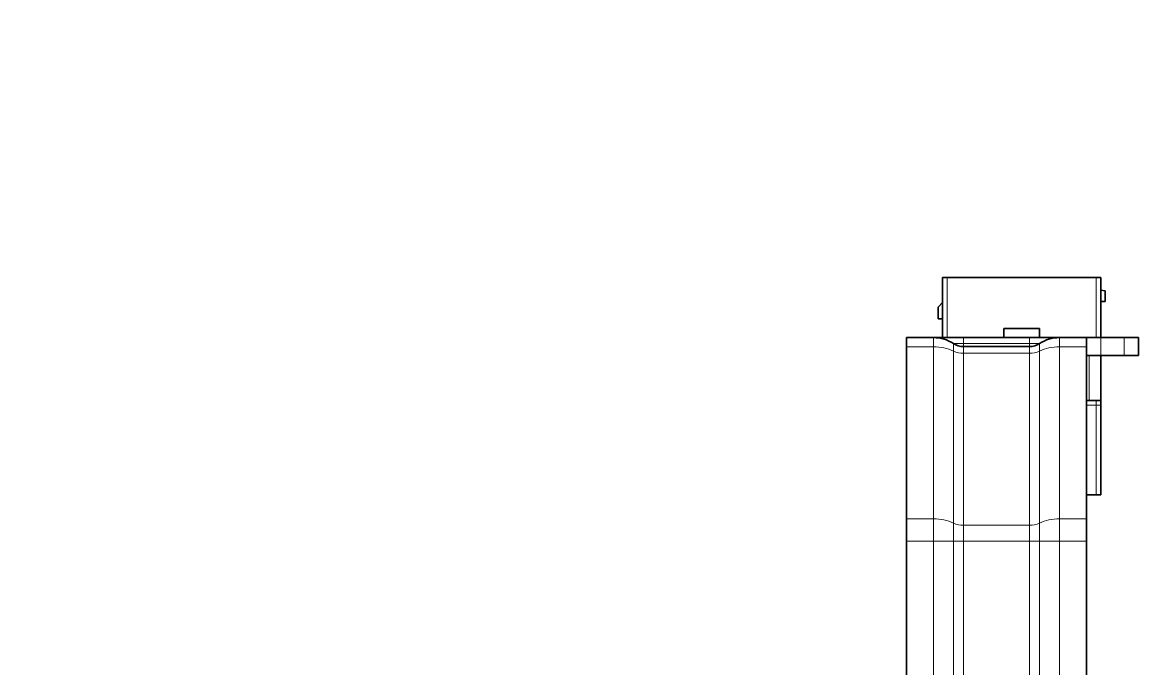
# Model space of a CAD drawing. Header units: inches. Extents: x 258415 to 640093, y 441672 to 945769.
# Drawn here: x 329174.9 to 329299.1, y 462847.2 to 462919.1 of the extents above; entities that cross this region are included whole.
import ezdxf

# ---------------------------------------------------------------- set-up
doc = ezdxf.new("R2010")
doc.units = ezdxf.units.IN
doc.header["$MEASUREMENT"] = 0
for name, color, linetype in [('CQ Light Elevation', 4, 'Continuous'), ('CQ section wall', 3, 'Continuous'), ('CQ Wall hatch_CHB', 8, 'Continuous'), ('CQ_callout', 34, 'Continuous')]:
    doc.layers.add(name, color=color, linetype=linetype)
doc.layers.add('CQ Lighting', color=5, linetype='Continuous', lineweight=0)
doc.styles.get("Standard").update_dxf_attribs({"font": 'arial.ttf'})
doc.dimstyles.get("Standard").update_dxf_attribs({"dimtxt": 0.18, "dimasz": 0.18, "dimexe": 0.18, "dimexo": 0.0625, "dimgap": 0.09, "dimtad": 0, "dimtih": 1, "dimtoh": 1, "dimdec": 4, "dimzin": 0, "dimdsep": 46, "dimtxsty": 'Standard', "dimcen": 0.09, "dimadec": 0, "dimazin": 0, "dimtfac": 1, "dimtdec": 4, "dimtofl": 0, "dimtmove": 0, "dimatfit": 3, "dimfxl": 1, "dimtolj": 1, "dimtzin": 0, "dimarcsym": 0})

# ---------------------------------------------------------------- blocks, each defined once
blk = doc.blocks.new('section c and d ff12')
at = {"layer": 'CQ Wall hatch_CHB', "ltscale": 300, "extrusion": (1.65644e-08, -2.02966e-09, 1)}
h = blk.add_hatch(dxfattribs=at)
h.set_pattern_fill('AR-CONC', color=256, scale=10, angle=-13.9714, style=0)
h.set_pattern_definition([(36.028577, (7745.6, -14615.695), (68.0890203, -23.40695), [7.5, -82.5]), (341.028577, (7745.6, -14615.695), (4.696116, 76.343932), [6, -66]), (86.480021, (7751.27, -14617.646), (72.7851354, 52.936981), [6.374019, -70.114211]), (32.212777, (7750.43, -14596.29), (99.570572, -41.829513), [11.25, -123.75]), (82.664212, (7758.72, -14599.77), (114.220033, 71.96377), [9.561034, -105.171376]), (337.21274, (7750.43, -14596.29), (114.220033, 71.96377), [9, -99]), (7.028577, (7758.923, -14603.554), (48.2040844, -53.482392), [7.5, -82.5]), (312.028577, (7758.92, -14603.55), (41.119588, 64.495185), [6, -66]), (57.480021, (7762.94, -14608.01), (89.323671, 11.012793), [6.374019, -70.114211]), (23.5285767, (7745.598, -14615.695), (9.2173322, 32.010976), [0, -65.2, 0, -67, 0, -66.25]), (353.528577, (7745.598, -14615.695), (35.0512903, 31.9228578), [0, -38.2, 0, -63.7, 0, -25.25]), (313.5285767, (7723.957, -14610.311), (51.2584374, -15.0772595), [0, -25, 0, -78, 0, -103.5]), (303.528577, (7714.253, -14607.897), (59.0102484, -4.3659754), [0, -32.5, 0, -51.8, 0, -73.5])])
h.paths.add_polyline_path([(327558.05, 463573.85), (327558.05, 463323.85), (332240.08, 463323.85), (332240.08, 463573.85)])
h.paths.add_polyline_path([(327558.05, 459623.85), (327558.05, 459373.85), (332240.08, 459373.85), (332240.08, 459623.85)])
blk = doc.blocks.new('T.HC0E0.HQ12 side 1')
at = {"layer": 'CQ Lighting', "color": 1, "lineweight": 35, "ltscale": 0.0125}
for p, q in [((441484.04, 518985.62), (441484.54, 518985.62)), ((441501.14, 518985.62), (441501.64, 518985.62)), ((441501.64, 518982.92), (441502.14, 518982.92)), ((441484.04, 518981.02), (441483.54, 518981.02)), ((441501.64, 518971.92), (441501.64, 518971.42)), ((441501.14, 518961.42), (441501.64, 518961.42))]:
    blk.add_line(p, q, dxfattribs=at)
at = {"layer": 'CQ Lighting', "color": 1, "lineweight": 35, "ltscale": 0.1675}
for p, q in [((441484.04, 518985.62), (441484.04, 518978.92)), ((441501.64, 518985.62), (441501.64, 518978.92))]:
    blk.add_line(p, q, dxfattribs=at)
at = {"layer": 'CQ Lighting', "color": 1, "lineweight": 35, "ltscale": 0.415}
blk.add_line((441484.54, 518985.62), (441501.14, 518985.62), dxfattribs=at)
at = {"layer": 'CQ Lighting', "color": 1, "lineweight": 13, "ltscale": 0.1675}
for p, q in [((441484.54, 518985.62), (441484.54, 518978.92)), ((441501.14, 518985.62), (441501.14, 518978.92))]:
    blk.add_line(p, q, dxfattribs=at)
at = {"layer": 'CQ Lighting', "color": 1, "lineweight": 35, "ltscale": 0.012718}
blk.add_line((441502.14, 518984.12), (441501.64, 518984.21), dxfattribs=at)
at = {"layer": 'CQ Lighting', "color": 1, "lineweight": 35, "ltscale": 0.03}
blk.add_line((441502.14, 518982.92), (441502.14, 518984.12), dxfattribs=at)
at = {"layer": 'CQ Lighting', "color": 1, "lineweight": 35, "ltscale": 0.017678}
blk.add_line((441483.54, 518982.32), (441484.04, 518982.82), dxfattribs=at)
at = {"layer": 'CQ Lighting', "color": 1, "lineweight": 35, "ltscale": 0.0325}
blk.add_line((441483.54, 518981.02), (441483.54, 518982.32), dxfattribs=at)
at = {"layer": 'CQ Lighting', "color": 1, "lineweight": 35, "ltscale": 0.006126}
blk.add_line((441491.08, 518979.92), (441490.84, 518979.92), dxfattribs=at)
at = {"layer": 'CQ Lighting', "color": 1, "lineweight": 35, "ltscale": 0.025}
for p, q in [((441490.84, 518978.92), (441490.84, 518979.92)), ((441494.84, 518978.92), (441494.84, 518979.92)), ((441482.84, 518978.92), (441483.84, 518978.92)), ((441501.84, 518978.92), (441502.84, 518978.92))]:
    blk.add_line(p, q, dxfattribs=at)
at = {"layer": 'CQ Lighting', "color": 1, "lineweight": 35, "ltscale": 0.093874}
blk.add_line((441494.84, 518979.92), (441491.08, 518979.92), dxfattribs=at)
at = {"layer": 'CQ Lighting', "color": 1, "lineweight": 35, "ltscale": 0.075295}
for p, q in [((441483.05, 518978.92), (441480.04, 518978.92)), ((441500.04, 518978.92), (441497.03, 518978.92))]:
    blk.add_line(p, q, dxfattribs=at)
at = {"layer": 'CQ Lighting', "color": 1, "lineweight": 35, "ltscale": 0.025628}
for p, q in [((441480.04, 518977.89), (441480.04, 518978.92)), ((441500.04, 518977.89), (441500.04, 518978.92))]:
    blk.add_line(p, q, dxfattribs=at)
at = {"layer": 'CQ Lighting', "color": 1, "lineweight": 35, "ltscale": 0.082916}
for p, q in [((441486.37, 518978.92), (441483.05, 518978.92)), ((441497.03, 518978.92), (441493.71, 518978.92))]:
    blk.add_line(p, q, dxfattribs=at)
at = {"layer": 'CQ Lighting', "color": 1, "lineweight": 13, "ltscale": 0.025628}
for p, q in [((441483.05, 518978.92), (441483.05, 518977.89)), ((441497.03, 518977.89), (441497.03, 518978.92))]:
    blk.add_line(p, q, dxfattribs=at)
at = {"layer": 'CQ Lighting', "color": 1, "lineweight": 35, "ltscale": 0.005}
blk.add_line((441483.84, 518978.92), (441484.04, 518978.92), dxfattribs=at)
at = {"layer": 'CQ Lighting', "color": 1, "lineweight": 13, "ltscale": 0.027639}
for p, q in [((441486.37, 518978.25), (441485.26, 518978.25)), ((441494.82, 518978.25), (441493.71, 518978.25))]:
    blk.add_line(p, q, dxfattribs=at)
at = {"layer": 'CQ Lighting', "color": 1, "lineweight": 13, "ltscale": 0.020749}
for p, q in [((441485.26, 518978.25), (441485.26, 518977.42)), ((441494.82, 518977.42), (441494.82, 518978.25))]:
    blk.add_line(p, q, dxfattribs=at)
at = {"layer": 'CQ Lighting', "color": 1, "lineweight": 13, "ltscale": 0.016667}
for p, q in [((441486.37, 518978.25), (441486.37, 518978.92)), ((441493.71, 518978.25), (441493.71, 518978.92))]:
    blk.add_line(p, q, dxfattribs=at)
at = {"layer": 'CQ Lighting', "color": 1, "lineweight": 35, "ltscale": 0.183578}
for p, q in [((441493.71, 518978.92), (441486.37, 518978.92)), ((441486.37, 518977.92), (441493.71, 518977.92))]:
    blk.add_line(p, q, dxfattribs=at)
at = {"layer": 'CQ Lighting', "color": 1, "lineweight": 13, "ltscale": 0.008333}
for p, q in [((441486.37, 518978.25), (441486.37, 518977.92)), ((441493.71, 518978.25), (441493.71, 518977.92))]:
    blk.add_line(p, q, dxfattribs=at)
at = {"layer": 'CQ Lighting', "color": 1, "lineweight": 13, "ltscale": 0.183578}
for p, q in [((441493.71, 518978.25), (441486.37, 518978.25)), ((441486.37, 518977.19), (441493.71, 518977.19)), ((441486.37, 518958.06), (441493.71, 518958.06)), ((441486.37, 518956.3), (441493.71, 518956.3))]:
    blk.add_line(p, q, dxfattribs=at)
at = {"layer": 'CQ Lighting', "color": 1, "lineweight": 35, "ltscale": 0.040192}
for p, q in [((441501.65, 518978.92), (441500.04, 518978.92)), ((441505.84, 518978.92), (441504.23, 518978.92)), ((441501.65, 518976.92), (441500.04, 518976.92)), ((441505.84, 518976.92), (441504.23, 518976.92))]:
    blk.add_line(p, q, dxfattribs=at)
at = {"layer": 'CQ Lighting', "color": 1, "lineweight": 35, "ltscale": 0.004808}
blk.add_line((441501.65, 518978.92), (441501.84, 518978.92), dxfattribs=at)
at = {"layer": 'CQ Lighting', "color": 1, "lineweight": 13, "ltscale": 0.05}
for p, q in [((441501.65, 518976.92), (441501.65, 518978.92)), ((441504.23, 518976.92), (441504.23, 518978.92))]:
    blk.add_line(p, q, dxfattribs=at)
at = {"layer": 'CQ Lighting', "color": 1, "lineweight": 35, "ltscale": 0.064615}
for p, q in [((441501.65, 518978.92), (441504.23, 518978.92)), ((441501.65, 518976.92), (441504.23, 518976.92))]:
    blk.add_line(p, q, dxfattribs=at)
at = {"layer": 'CQ Lighting', "color": 1, "lineweight": 35, "ltscale": 0.05}
blk.add_line((441505.84, 518976.92), (441505.84, 518978.92), dxfattribs=at)
at = {"layer": 'CQ Lighting', "color": 1, "lineweight": 13, "ltscale": 0.075295}
for p, q in [((441480.04, 518977.89), (441483.05, 518977.89)), ((441497.03, 518977.89), (441500.04, 518977.89)), ((441483.05, 518958.77), (441480.04, 518958.77)), ((441500.04, 518958.77), (441497.03, 518958.77)), ((441480.04, 518956.3), (441483.05, 518956.3)), ((441497.03, 518956.3), (441500.04, 518956.3))]:
    blk.add_line(p, q, dxfattribs=at)
at = {"layer": 'CQ Lighting', "color": 1, "lineweight": 35, "ltscale": 0.478033}
for p, q in [((441480.04, 518977.89), (441480.04, 518958.77)), ((441500.04, 518977.89), (441500.04, 518958.77))]:
    blk.add_line(p, q, dxfattribs=at)
at = {"layer": 'CQ Lighting', "color": 1, "lineweight": 13, "ltscale": 0.478033}
for p, q in [((441483.05, 518977.89), (441483.05, 518958.77)), ((441485.26, 518977.42), (441485.26, 518958.3)), ((441486.37, 518958.06), (441486.37, 518977.19)), ((441493.71, 518977.19), (441493.71, 518958.06)), ((441494.82, 518958.3), (441494.82, 518977.42)), ((441497.03, 518958.77), (441497.03, 518977.89))]:
    blk.add_line(p, q, dxfattribs=at)
at = {"layer": 'CQ Lighting', "color": 1, "lineweight": 13, "ltscale": 0.018306}
for p, q in [((441486.37, 518977.92), (441486.37, 518977.19)), ((441493.71, 518977.19), (441493.71, 518977.92))]:
    blk.add_line(p, q, dxfattribs=at)
at = {"layer": 'CQ Lighting', "color": 1, "lineweight": 13, "ltscale": 0.125}
blk.add_line((441500.35, 518971.92), (441500.35, 518976.92), dxfattribs=at)
at = {"layer": 'CQ Lighting', "color": 1, "lineweight": 35, "ltscale": 0.125}
blk.add_line((441501.64, 518971.92), (441501.64, 518976.92), dxfattribs=at)
at = {"layer": 'CQ Lighting', "color": 1, "lineweight": 35, "ltscale": 0.007833}
blk.add_line((441500.35, 518971.92), (441500.04, 518971.92), dxfattribs=at)
at = {"layer": 'CQ Lighting', "color": 1, "lineweight": 13, "ltscale": 0.027501}
blk.add_line((441501.14, 518971.42), (441500.04, 518971.42), dxfattribs=at)
at = {"layer": 'CQ Lighting', "color": 1, "lineweight": 35, "ltscale": 0.032167}
blk.add_line((441501.64, 518971.92), (441500.35, 518971.92), dxfattribs=at)
at = {"layer": 'CQ Lighting', "color": 1, "lineweight": 13, "ltscale": 0.0125}
for p in [(441501.14, 518971.92), (441501.64, 518971.42)]:
    blk.add_line(p, (441501.14, 518971.42), dxfattribs=at)
at = {"layer": 'CQ Lighting', "color": 1, "lineweight": 13, "ltscale": 0.25}
blk.add_line((441501.14, 518971.42), (441501.14, 518961.42), dxfattribs=at)
at = {"layer": 'CQ Lighting', "color": 1, "lineweight": 35, "ltscale": 0.25}
blk.add_line((441501.64, 518971.42), (441501.64, 518961.42), dxfattribs=at)
at = {"layer": 'CQ Lighting', "color": 1, "lineweight": 35, "ltscale": 0.027501}
blk.add_line((441500.04, 518961.42), (441501.14, 518961.42), dxfattribs=at)
at = {"layer": 'CQ Lighting', "color": 1, "lineweight": 35, "ltscale": 0.061872}
for p, q in [((441480.04, 518956.3), (441480.04, 518958.77)), ((441500.04, 518956.3), (441500.04, 518958.77))]:
    blk.add_line(p, q, dxfattribs=at)
at = {"layer": 'CQ Lighting', "color": 1, "lineweight": 13, "ltscale": 0.061872}
for p, q in [((441483.05, 518958.77), (441483.05, 518956.3)), ((441497.03, 518956.3), (441497.03, 518958.77))]:
    blk.add_line(p, q, dxfattribs=at)
at = {"layer": 'CQ Lighting', "color": 1, "lineweight": 13, "ltscale": 0.050093}
for p, q in [((441485.26, 518958.3), (441485.26, 518956.3)), ((441494.82, 518956.3), (441494.82, 518958.3))]:
    blk.add_line(p, q, dxfattribs=at)
at = {"layer": 'CQ Lighting', "color": 1, "lineweight": 13, "ltscale": 0.044194}
for p, q in [((441486.37, 518958.06), (441486.37, 518956.3)), ((441493.71, 518956.3), (441493.71, 518958.06))]:
    blk.add_line(p, q, dxfattribs=at)
at = {"layer": 'CQ Lighting', "color": 1, "lineweight": 35}
for p, q in [((441480.04, 518956.3), (441480.04, 518875.92)), ((441500.04, 518875.92), (441500.04, 518956.3))]:
    blk.add_line(p, q, dxfattribs=at)
at = {"layer": 'CQ Lighting', "color": 1, "lineweight": 13, "ltscale": 0.055279}
for p, q in [((441485.26, 518956.3), (441483.05, 518956.3)), ((441497.03, 518956.3), (441494.82, 518956.3))]:
    blk.add_line(p, q, dxfattribs=at)
at = {"layer": 'CQ Lighting', "color": 1, "lineweight": 13}
for p, q in [((441483.05, 518956.3), (441483.05, 518925.75)), ((441485.26, 518956.3), (441485.26, 518925.75)), ((441486.37, 518925.75), (441486.37, 518956.3)), ((441493.71, 518956.3), (441493.71, 518925.75)), ((441494.82, 518925.75), (441494.82, 518956.3)), ((441497.03, 518925.75), (441497.03, 518956.3))]:
    blk.add_line(p, q, dxfattribs=at)
at = {"layer": 'CQ Lighting', "color": 1, "lineweight": 13, "ltscale": 0.027637}
for p, q in [((441485.26, 518956.3), (441486.37, 518956.3)), ((441493.71, 518956.3), (441494.82, 518956.3))]:
    blk.add_line(p, q, dxfattribs=at)
at = {"layer": 'CQ Lighting', "color": 1, "lineweight": 35}
for centre, radius, start, end in [((441483.05, 518974.92), 4, 56.4421, 90.0006), ((441486.37, 518979.92), 2, 236.4439, 269.9988), ((441493.71, 518979.92), 2, 270.0012, 303.5561), ((441497.03, 518974.92), 4, 89.9994, 123.5579)]:
    blk.add_arc(centre, radius, start, end, dxfattribs=at)
at = {"layer": 'CQ Lighting', "color": 1, "lineweight": 13}
for centre, start, end in [((441486.35, 518979.81), 245.6187, 270.4617), ((441493.73, 518979.81), 269.5383, 294.3813), ((441486.35, 518960.69), 245.6228, 270.4618), ((441493.73, 518960.69), 269.5382, 294.3772)]:
    blk.add_arc(centre, 2.63, start, end, dxfattribs=at)
for centre, ratio, start_param, end_param in [((441483.05, 518975.07), 0.706924, 0.985239, 1.571092), ((441497.03, 518975.07), 0.706924, 1.570501, 2.156353), ((441483.05, 518955.94), 0.706987, 0.98524, 1.571092), ((441497.03, 518955.94), 0.706987, 1.5705, 2.156353)]:
    blk.add_ellipse(centre, major_axis=(4, 0), ratio=ratio, start_param=start_param, end_param=end_param, dxfattribs=at)

msp = doc.modelspace()

# ---------------------------------------------------------------- block references
at = {"layer": 'CQ Light Elevation'}
msp.add_blockref('T.HC0E0.HQ12 side 1', (-112206.866, -56094.863, 0), dxfattribs=at)
at = {"layer": 'CQ section wall'}
msp.add_blockref('section c and d ff12', (0, 0), dxfattribs=at)

# ---------------------------------------------------------------- leaders
at = {"layer": 'CQ_callout'}
msp.add_leader([(329238.063, 462781.873, -0.001), (327776.472, 463126.563, -0.001), (327166.936, 463126.563, -0.001)], dimstyle='Standard', override={"dimasz": 10, "dimldrblk": 'Dot', "dimfxl": 0.1, "dimarcsym": 2}, dxfattribs=at)

doc.saveas('drawing.dxf')
